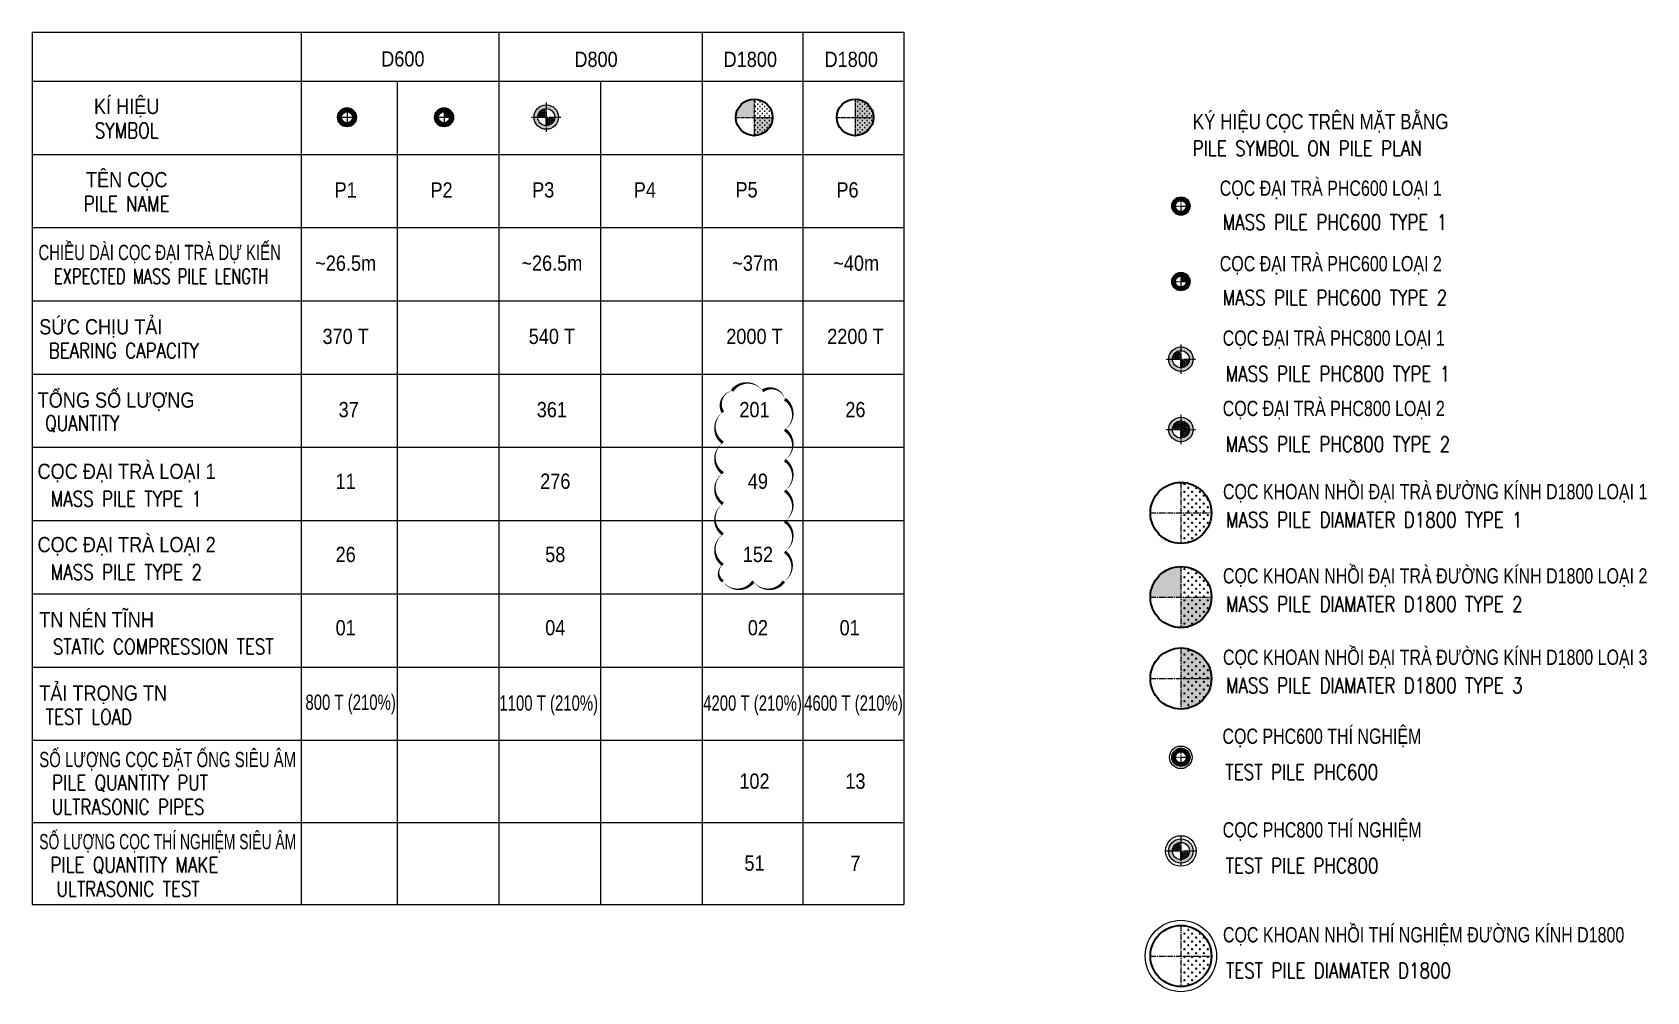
# Model space of a CAD drawing. Header units: millimetres. Extents: x -270655 to 676466, y -1281 to 105022.
# Drawn here: x 623568 to 676466, y 68837 to 100271 of the extents above; entities that cross this region are included whole.
import ezdxf
from ezdxf.enums import TextEntityAlignment as Align

# ---------------------------------------------------------------- set-up
doc = ezdxf.new("R2010")
doc.units = ezdxf.units.MM
doc.linetypes.add('CENTER2', pattern=[1.125, 0.75, -0.125, 0.125, -0.125])
doc.linetypes.add('HIDDEN2', pattern=[4.762499999999999, 3.175, -1.5875])
doc.layers.get('0').update_dxf_attribs({"lineweight": 20})
doc.layers.get('Defpoints').update_dxf_attribs({"color": 151, "lineweight": 9})
for name, color, linetype, lineweight in [('CHI', 3, 'Continuous', 20), ('NDC_S_AXIS', 5, 'CENTER2', 13), ('NDC_S_BEAM', 3, 'HIDDEN2', 20), ('NDC_S_CONTINUOUS', 3, 'Continuous', 20), ('NDC_S_DIM', 1, 'Continuous', 15), ('NDC_S_ENG TEXT', 2, 'Continuous', 20), ('NDC_S_HATCH MATERIAL', 8, 'Continuous', 13), ('NDC_S_PILE', 4, 'Continuous', 35), ('NDC_S_VN TEXT', 7, 'Continuous', 20), ('Text', 7, 'Continuous', 20)]:
    doc.layers.add(name, color=color, linetype=linetype, lineweight=lineweight)
doc.styles.add('NDC_ARIAL', font='arial.ttf', dxfattribs={"width": 0.85})
doc.styles.add('NDC_EN TXT', font='romans.shx', dxfattribs={"width": 0.8})
doc.styles.add('NDC_VIE TXT', font='arial.ttf', dxfattribs={"width": 0.8})
pattern_1 = [(0, (426628.9511130075, 0), (0, 55.88), [40.64, -15.24]), (90, (426628.9511130075, 0), (-55.88, 3.421663156817705e-15), [40.64, -15.24])]

# ---------------------------------------------------------------- blocks, each defined once
blk = doc.blocks.new('D2000')
at = {"layer": 'NDC_S_HATCH MATERIAL'}
h = blk.add_hatch(dxfattribs=at)
h.set_pattern_fill('CROSS', color=256, scale=20)
h.set_pattern_definition([(0, (0, 0), (127, 127), [63.5, -190.5]), (90, (31.75, -31.75), (-127, 127), [63.5, -190.5])])
h.paths.add_polyline_path([(2.91038304567337e-11, 1000), (-5.684341886080801e-14, 0), (1000.000000000029, 0, 0.4142135623730951)])
h.paths.add_polyline_path([(1000.000000000029, 0), (-5.684341886080801e-14, -5.684341886080801e-14), (-2.91038304567337e-11, -1000, 0.4142135623731121)])
at = {"layer": 'NDC_S_AXIS', "ltscale": 250}
for p, q in [((2.91038304567337e-11, 1000), (-2.91038304567337e-11, -1000)), ((-999.9999999999709, 0), (1000.000000000029, 0))]:
    blk.add_line(p, q, dxfattribs=at)
at = {"layer": 'NDC_S_PILE'}
blk.add_circle((2.91038304567337e-11, 0), 1000, dxfattribs=at)
blk = doc.blocks.new('P1000')
at = {"layer": 'NDC_S_AXIS', "ltscale": 250}
for p, q in [((-499.9999999999854, 0), (499.9999999999854, 0)), ((1.455191522836685e-11, 500), (-1.455191522836685e-11, -500))]:
    blk.add_line(p, q, dxfattribs=at)
at = {"layer": 'NDC_S_PILE'}
blk.add_circle((1.455191522836685e-11, 0), 500, dxfattribs=at)

msp = doc.modelspace()

# ---------------------------------------------------------------- hatches: boundary and pattern name
h = msp.add_hatch(color=251)
h.dxf.hatch_style = 1
edge = h.paths.add_edge_path()
edge.add_line((640407.848056896, 97891.70212749511), (640407.848056896, 97771.70212749511))
edge.add_arc((640408.6254060509, 97492.47947665004), 279.2237329036704, -0.15950966221589624, 90.15950966221658, ccw=False)
edge.add_line((640687.848056896, 97491.70212749511), (640807.848056896, 97491.70212749511))
edge.add_arc((640407.848056896, 97491.70212749511), 400, 0, 90.00000000000001)
edge = h.paths.add_edge_path()
edge.add_line((640807.848056896, 97491.70212749511), (640687.848056896, 97491.70212749511))
edge.add_arc((640407.848056896, 97491.70212749511), 279.9999999999998, -90.00000000000398, 1.1368683772161603e-13, ccw=False)
edge.add_line((640407.848056896, 97211.70212749511), (640407.848056896, 97091.70212749511))
edge.add_arc((640407.848056896, 97491.70212749511), 400.0000000000001, 269.9999999999966, 360)
edge = h.paths.add_edge_path()
edge.add_line((640127.848056896, 97491.70212749511), (640007.848056896, 97491.70212749511))
edge.add_arc((640407.848056896, 97491.70212749511), 400.0000000000002, 180, 269.9999999999966)
edge.add_line((640407.848056896, 97091.70212749511), (640407.848056896, 97211.70212749511))
edge.add_arc((640407.848056896, 97491.70212749511), 279.9999999999999, 180, 269.99999999999596, ccw=False)
edge = h.paths.add_edge_path()
edge.add_line((640407.848056896, 97771.70212749511), (640407.848056896, 97891.70212749511))
edge.add_arc((640407.848056896, 97491.70212749511), 400, 90, 180)
edge.add_line((640007.848056896, 97491.70212749511), (640127.848056896, 97491.70212749511))
edge.add_arc((640407.0707077411, 97492.47947665003), 279.2237329036704, 89.84049033778479, 180.1595096622159, ccw=False)
h = msp.add_hatch(color=251)
h.dxf.hatch_style = 1
h.paths.add_polyline_path([(633880.4313266113, 97785.88257698089), (633880.4313266113, 97665.88257698089, -0.4142135623731102), (634060.4313266113, 97485.88257698089), (634180.4313266113, 97485.88257698089, 0.4142135623731007)])
h.paths.add_polyline_path([(633880.4313266113, 97785.88257698089, 0.4142135623730894), (633580.4313266113, 97485.88257698089), (633700.4313266113, 97485.88257698089, -0.4142135623730799), (633880.4313266113, 97665.88257698089)])
h.paths.add_polyline_path([(633700.4313266113, 97485.88257698089), (633580.4313266113, 97485.88257698089, 0.4142135623730724), (633880.4313266113, 97185.88257698089), (633880.4313266113, 97305.88257698089, -0.4142135623730629)])
h.paths.add_polyline_path([(634180.4313266113, 97485.88257698089), (634060.4313266113, 97485.88257698089, -0.4142135623731272), (633880.4313266113, 97305.88257698089), (633880.4313266113, 97185.88257698089, 0.4142135623731178)])
h = msp.add_hatch(color=251)
h.dxf.hatch_style = 1
h.paths.add_polyline_path([(637059.5391674362, 97785.88257698089), (637059.5391674362, 97665.88257698089, -0.4142135623731102), (637239.5391674362, 97485.88257698089), (637359.5391674362, 97485.88257698089, 0.4142135623731007)])
h.paths.add_polyline_path([(637059.5391674362, 97785.88257698089, 0.4142135623730894), (636759.5391674362, 97485.88257698089), (636879.5391674362, 97485.88257698089, -0.4142135623730799), (637059.5391674362, 97665.88257698089)])
h.paths.add_polyline_path([(636879.5391674362, 97485.88257698089), (636759.5391674362, 97485.88257698089, 0.4142135623730724), (637059.5391674362, 97185.88257698089), (637059.5391674362, 97305.88257698089, -0.4142135623730629)])
h.paths.add_polyline_path([(637359.5391674362, 97485.88257698089), (637239.5391674362, 97485.88257698089, -0.4142135623731272), (637059.5391674362, 97305.88257698089), (637059.5391674362, 97185.88257698089, 0.4142135623731178)])
h = msp.add_hatch()
h.set_pattern_fill('ANGLE', color=251, scale=8)
h.set_pattern_definition([(0, (391658.6703676297, 0), (0, 55.88), [40.64, -15.24]), (90, (391658.6703676297, 0), (-55.88, 3.421663156817705e-15), [40.64, -15.24])])
h.paths.add_polyline_path([(637059.5391674362, 97665.88257698089), (637059.5391674362, 97485.88257698089), (637239.5391674362, 97485.88257698089, 0.4142135623730951)])
h = msp.add_hatch()
h.set_pattern_fill('ANGLE', color=251, scale=8)
h.set_pattern_definition([(0, (640407.848056896, 97491.70212749511), (0, 55.88000000000001), [40.64, -15.24]), (90, (640407.848056896, 97491.70212749511), (-55.88000000000001, 3.421663156817705e-15), [40.64, -15.24])])
edge = h.paths.add_edge_path()
edge.add_arc((640407.0707077411, 97492.47947665004), 279.2237329036701, 89.84049033778477, 180.1595096622159)
edge.add_line((640127.848056896, 97491.70212749511), (640407.848056896, 97491.70212749511))
edge.add_line((640407.848056896, 97491.70212749511), (640407.848056896, 97771.70212749511))
edge = h.paths.add_edge_path()
edge.add_line((640687.848056896, 97491.70212749511), (640407.848056896, 97491.70212749511))
edge.add_line((640407.848056896, 97491.70212749511), (640407.848056896, 97211.70212749511))
edge.add_arc((640408.6254060509, 97490.9247783402), 279.2237329036707, 269.8404903377801, 360.1595096622158)
h = msp.add_hatch(color=251)
h.dxf.hatch_style = 1
h.paths.add_polyline_path([(661203.0415538247, 94876.96935791706), (661203.0415538247, 94756.96935791706, -0.4142135623731102), (661383.0415538247, 94576.96935791706), (661503.0415538247, 94576.96935791706, 0.4142135623731007)])
h.paths.add_polyline_path([(661203.0415538247, 94876.96935791706, 0.4142135623730894), (660903.0415538247, 94576.96935791706), (661023.0415538247, 94576.96935791706, -0.4142135623730799), (661203.0415538247, 94756.96935791706)])
h.paths.add_polyline_path([(661023.0415538247, 94576.96935791706), (660903.0415538247, 94576.96935791706, 0.4142135623730724), (661203.0415538247, 94276.96935791706), (661203.0415538247, 94396.96935791706, -0.4142135623730629)])
h.paths.add_polyline_path([(661503.0415538247, 94576.96935791706), (661383.0415538247, 94576.96935791706, -0.4142135623731272), (661203.0415538247, 94396.96935791706), (661203.0415538247, 94276.96935791706, 0.4142135623731178)])
h = msp.add_hatch(color=251)
h.dxf.hatch_style = 1
h.paths.add_polyline_path([(661203.0415538247, 92403.98402680151), (661203.0415538247, 92283.98402680151, -0.4142135623731102), (661383.0415538247, 92103.98402680151), (661503.0415538247, 92103.98402680151, 0.4142135623731007)])
h.paths.add_polyline_path([(661203.0415538247, 92403.98402680151, 0.4142135623730894), (660903.0415538247, 92103.98402680151), (661023.0415538247, 92103.98402680151, -0.4142135623730799), (661203.0415538247, 92283.98402680151)])
h.paths.add_polyline_path([(661023.0415538247, 92103.98402680151), (660903.0415538247, 92103.98402680151, 0.4142135623730724), (661203.0415538247, 91803.98402680151), (661203.0415538247, 91923.98402680151, -0.4142135623730629)])
h.paths.add_polyline_path([(661503.0415538247, 92103.98402680151), (661383.0415538247, 92103.98402680151, -0.4142135623731272), (661203.0415538247, 91923.98402680151), (661203.0415538247, 91803.98402680151, 0.4142135623731178)])
h = msp.add_hatch(color=251)
h.dxf.hatch_style = 1
edge = h.paths.add_edge_path()
edge.add_line((661203.0415538247, 89960.88391199263), (661203.0415538247, 89840.88391199263))
edge.add_arc((661203.8189029796, 89561.66126114756), 279.2237329036704, -0.15950966221589624, 90.15950966221658, ccw=False)
edge.add_line((661483.0415538247, 89560.88391199263), (661603.0415538247, 89560.88391199263))
edge.add_arc((661203.0415538247, 89560.88391199263), 400, 0, 90.00000000000001)
edge = h.paths.add_edge_path()
edge.add_line((661603.0415538247, 89560.88391199263), (661483.0415538247, 89560.88391199263))
edge.add_arc((661203.0415538247, 89560.88391199263), 279.9999999999998, -90.00000000000398, 1.1368683772161603e-13, ccw=False)
edge.add_line((661203.0415538247, 89280.88391199263), (661203.0415538247, 89160.88391199263))
edge.add_arc((661203.0415538247, 89560.88391199263), 400.0000000000001, 269.9999999999966, 360)
edge = h.paths.add_edge_path()
edge.add_line((660923.0415538247, 89560.88391199263), (660803.0415538247, 89560.88391199263))
edge.add_arc((661203.0415538247, 89560.88391199263), 400.0000000000002, 180, 269.9999999999966)
edge.add_line((661203.0415538247, 89160.88391199263), (661203.0415538247, 89280.88391199263))
edge.add_arc((661203.0415538247, 89560.88391199263), 279.9999999999999, 180, 269.99999999999596, ccw=False)
edge = h.paths.add_edge_path()
edge.add_line((661203.0415538247, 89840.88391199263), (661203.0415538247, 89960.88391199263))
edge.add_arc((661203.0415538247, 89560.88391199263), 400, 90, 180)
edge.add_line((660803.0415538247, 89560.88391199263), (660923.0415538247, 89560.88391199263))
edge.add_arc((661202.2642046697, 89561.66126114754), 279.2237329036704, 89.84049033778479, 180.1595096622159, ccw=False)
h = msp.add_hatch()
h.set_pattern_fill('ANGLE', color=251, scale=8)
h.set_pattern_definition([(0, (661203.0415538247, 89560.88391199263), (0, 55.88000000000001), [40.64, -15.24]), (90, (661203.0415538247, 89560.88391199263), (-55.88000000000001, 3.421663156817705e-15), [40.64, -15.24])])
edge = h.paths.add_edge_path()
edge.add_arc((661202.2642046697, 89561.66126114756), 279.2237329036701, 89.84049033778477, 180.1595096622159)
edge.add_line((660923.0415538247, 89560.88391199263), (661203.0415538247, 89560.88391199263))
edge.add_line((661203.0415538247, 89560.88391199263), (661203.0415538247, 89840.88391199263))
edge = h.paths.add_edge_path()
edge.add_line((661483.0415538247, 89560.88391199263), (661203.0415538247, 89560.88391199263))
edge.add_line((661203.0415538247, 89560.88391199263), (661203.0415538247, 89280.88391199263))
edge.add_arc((661203.8189029796, 89560.10656283771), 279.2237329036707, 269.8404903377801, 360.1595096622158)
h = msp.add_hatch(color=251)
h.dxf.hatch_style = 1
edge = h.paths.add_edge_path()
edge.add_line((661203.0415538247, 87656.60420054532), (661203.0415538247, 87536.60420054532))
edge.add_arc((661203.8189029796, 87257.38154970025), 279.2237329036704, -0.15950966221589624, 90.15950966221658, ccw=False)
edge.add_line((661483.0415538247, 87256.60420054532), (661603.0415538247, 87256.60420054532))
edge.add_arc((661203.0415538247, 87256.60420054532), 400, 0, 90.00000000000001)
edge = h.paths.add_edge_path()
edge.add_line((661603.0415538247, 87256.60420054532), (661483.0415538247, 87256.60420054532))
edge.add_arc((661203.0415538247, 87256.60420054532), 279.9999999999998, -90.00000000000398, 1.1368683772161603e-13, ccw=False)
edge.add_line((661203.0415538247, 86976.60420054532), (661203.0415538247, 86856.60420054532))
edge.add_arc((661203.0415538247, 87256.60420054532), 400.0000000000001, 269.9999999999966, 360)
edge = h.paths.add_edge_path()
edge.add_line((660923.0415538247, 87256.60420054532), (660803.0415538247, 87256.60420054532))
edge.add_arc((661203.0415538247, 87256.60420054532), 400.0000000000002, 180, 269.9999999999966)
edge.add_line((661203.0415538247, 86856.60420054532), (661203.0415538247, 86976.60420054532))
edge.add_arc((661203.0415538247, 87256.60420054532), 279.9999999999999, 180, 269.99999999999596, ccw=False)
edge = h.paths.add_edge_path()
edge.add_line((661203.0415538247, 87536.60420054532), (661203.0415538247, 87656.60420054532))
edge.add_arc((661203.0415538247, 87256.60420054532), 400, 90, 180)
edge.add_line((660803.0415538247, 87256.60420054532), (660923.0415538247, 87256.60420054532))
edge.add_arc((661202.2642046697, 87257.38154970024), 279.2237329036704, 89.84049033778479, 180.1595096622159, ccw=False)
h = msp.add_hatch()
h.set_pattern_fill('ANGLE', color=251, scale=8)
h.set_pattern_definition([(0, (661203.0415538247, 87256.60420054532), (0, 55.88000000000001), [40.64, -15.24]), (90, (661203.0415538247, 87256.60420054532), (-55.88000000000001, 3.421663156817705e-15), [40.64, -15.24])])
edge = h.paths.add_edge_path()
edge.add_arc((661202.2642046697, 87257.38154970025), 279.2237329036701, 89.84049033778477, 180.1595096622159)
edge.add_line((660923.0415538247, 87256.60420054532), (661203.0415538247, 87256.60420054532))
edge.add_line((661203.0415538247, 87256.60420054532), (661203.0415538247, 87536.60420054532))
edge = h.paths.add_edge_path()
edge.add_line((661483.0415538247, 87256.60420054532), (661203.0415538247, 87256.60420054532))
edge.add_line((661203.0415538247, 87256.60420054532), (661203.0415538247, 86976.60420054532))
edge.add_arc((661203.8189029796, 87255.8268513904), 279.2237329036707, 269.8404903377801, 360.1595096622158)
h = msp.add_hatch(color=251)
h.dxf.hatch_style = 1
h.paths.add_polyline_path([(661203.0415538247, 76817.70015746247), (661203.0415538247, 76697.70015746247, -0.4142135623731102), (661383.0415538247, 76517.70015746247), (661503.0415538247, 76517.70015746247, 0.4142135623731007)])
h.paths.add_polyline_path([(661203.0415538247, 76817.70015746247, 0.4142135623730894), (660903.0415538247, 76517.70015746247), (661023.0415538247, 76517.70015746247, -0.4142135623730799), (661203.0415538247, 76697.70015746247)])
h.paths.add_polyline_path([(661023.0415538247, 76517.70015746247), (660903.0415538247, 76517.70015746247, 0.4142135623730724), (661203.0415538247, 76217.70015746247), (661203.0415538247, 76337.70015746247, -0.4142135623730629)])
h.paths.add_polyline_path([(661503.0415538247, 76517.70015746247), (661383.0415538247, 76517.70015746247, -0.4142135623731272), (661203.0415538247, 76337.70015746247), (661203.0415538247, 76217.70015746247, 0.4142135623731178)])
h = msp.add_hatch(color=251)
h.dxf.hatch_style = 1
edge = h.paths.add_edge_path()
edge.add_line((661203.0415538247, 73847.99040510328), (661203.0415538247, 73727.99040510328))
edge.add_arc((661203.8189029796, 73448.76775425821), 279.2237329036704, -0.15950966221589624, 90.15950966221658, ccw=False)
edge.add_line((661483.0415538247, 73447.99040510328), (661603.0415538247, 73447.99040510328))
edge.add_arc((661203.0415538247, 73447.99040510328), 400, 0, 90.00000000000001)
edge = h.paths.add_edge_path()
edge.add_line((661603.0415538247, 73447.99040510328), (661483.0415538247, 73447.99040510328))
edge.add_arc((661203.0415538247, 73447.99040510328), 279.9999999999998, -90.00000000000398, 1.1368683772161603e-13, ccw=False)
edge.add_line((661203.0415538247, 73167.99040510328), (661203.0415538247, 73047.99040510328))
edge.add_arc((661203.0415538247, 73447.99040510328), 400.0000000000001, 269.9999999999966, 360)
edge = h.paths.add_edge_path()
edge.add_line((660923.0415538247, 73447.99040510328), (660803.0415538247, 73447.99040510328))
edge.add_arc((661203.0415538247, 73447.99040510328), 400.0000000000002, 180, 269.9999999999966)
edge.add_line((661203.0415538247, 73047.99040510328), (661203.0415538247, 73167.99040510328))
edge.add_arc((661203.0415538247, 73447.99040510328), 279.9999999999999, 180, 269.99999999999596, ccw=False)
edge = h.paths.add_edge_path()
edge.add_line((661203.0415538247, 73727.99040510328), (661203.0415538247, 73847.99040510328))
edge.add_arc((661203.0415538247, 73447.99040510328), 400, 90, 180)
edge.add_line((660803.0415538247, 73447.99040510328), (660923.0415538247, 73447.99040510328))
edge.add_arc((661202.2642046697, 73448.7677542582), 279.2237329036704, 89.84049033778479, 180.1595096622159, ccw=False)
h = msp.add_hatch()
h.set_pattern_fill('ANGLE', color=251, scale=8)
h.set_pattern_definition([(0, (661203.0415538247, 73447.99040510328), (0, 55.88000000000001), [40.64, -15.24]), (90, (661203.0415538247, 73447.99040510328), (-55.88000000000001, 3.421663156817705e-15), [40.64, -15.24])])
edge = h.paths.add_edge_path()
edge.add_arc((661202.2642046697, 73448.76775425821), 279.2237329036701, 89.84049033778477, 180.1595096622159)
edge.add_line((660923.0415538247, 73447.99040510328), (661203.0415538247, 73447.99040510328))
edge.add_line((661203.0415538247, 73447.99040510328), (661203.0415538247, 73727.99040510328))
edge = h.paths.add_edge_path()
edge.add_line((661483.0415538247, 73447.99040510328), (661203.0415538247, 73447.99040510328))
edge.add_line((661203.0415538247, 73447.99040510328), (661203.0415538247, 73167.99040510328))
edge.add_arc((661203.8189029796, 73447.21305594836), 279.2237329036707, 269.8404903377801, 360.1595096622158)
at = {"layer": 'NDC_S_BEAM'}
h = msp.add_hatch(dxfattribs=at)
h.set_pattern_fill('ANGLE', color=8, scale=8)
h.set_pattern_definition(pattern_1)
h.paths.add_polyline_path([(661203.0415538247, 92283.98402680151), (661203.0415538247, 92103.98402680151), (661383.0415538247, 92103.98402680151, 0.4142135623730951)])
h = msp.add_hatch(dxfattribs=at)
h.set_pattern_fill('ANGLE', color=8, scale=8)
h.set_pattern_definition(pattern_1)
h.paths.add_polyline_path([(661203.0415538247, 87536.60420054532), (661203.0415538247, 87256.60420054532), (661483.0415538247, 87256.60420054532, 0.4142135623730951)])
at = {"layer": 'NDC_S_DIM'}
h = msp.add_hatch(color=251, dxfattribs=at)
h.dxf.hatch_style = 1
h.paths.add_polyline_path([(647222.4258519246, 98083.40658334762, 0.4142135623730951), (646622.4258519246, 97483.40658334762), (647222.4258519246, 97483.40658334762)])
h.paths.add_polyline_path([(647822.4258519246, 97483.40658334762), (647222.4258519246, 97483.40658334762), (647222.4258519246, 96883.40658334762, 0.4142135623730951)])
h = msp.add_hatch(color=251, dxfattribs=at)
h.dxf.hatch_style = 1
h.paths.add_polyline_path([(650529.7207023932, 98083.40658334762), (650529.7207023932, 97483.40658334762), (651129.7207023932, 97483.40658334762, 0.4142135623730951)])
h.paths.add_polyline_path([(651129.7207023932, 97483.40658334762), (650529.7207023932, 97483.40658334762), (650529.7207023932, 96883.40658334762, 0.4142135623730951)])
h = msp.add_hatch(color=251, dxfattribs=at)
h.dxf.hatch_style = 1
h.paths.add_polyline_path([(661203.0415538247, 82765.39281524622, 0.4142135623730951), (660203.0415538247, 81765.39281524622), (661203.0415538247, 81765.39281524622)])
h.paths.add_polyline_path([(662203.0415538247, 81765.39281524622), (661203.0415538247, 81765.39281524622), (661203.0415538247, 80765.39281524622, 0.4142135623731121)])
h = msp.add_hatch(color=251, dxfattribs=at)
h.dxf.hatch_style = 1
edge = h.paths.add_edge_path()
edge.add_line((661203.0415538247, 80098.82717209842), (661203.0415538247, 79098.82717209842))
edge.add_line((661203.0415538247, 79098.82717209842), (662203.0415538247, 79098.82717209842))
edge.add_arc((661224.2848655279, 79120.07048380157), 978.9871976578347, 358.7566255775722, 451.2433744224279)
edge = h.paths.add_edge_path()
edge.add_line((662203.0415538247, 79098.82717209842), (661203.0415538247, 79098.82717209842))
edge.add_line((661203.0415538247, 79098.82717209842), (661203.0415538247, 78098.82717209842))
edge.add_arc((661203.0415538247, 79098.82717209845), 1000.000000000029, 270.0000000000017, 359.9999999999984)

# ---------------------------------------------------------------- linework, layer by layer
at = {"ltscale": 100}
for centre, radius in [((640407.848056896, 97491.70212749511, 6.456630234673467e-09), 400), ((633880.4313266113, 97485.88257698089), 300), ((633880.4313266113, 97485.88257698089), 180), ((637059.5391674362, 97485.88257698089), 300), ((637059.5391674362, 97485.88257698089), 180), ((640407.848056896, 97491.70212749511, 6.456630234673467e-09), 280), ((661203.0415538247, 94576.96935791706), 300), ((661203.0415538247, 94576.96935791706), 180), ((661203.0415538247, 92103.98402680151), 300), ((661203.0415538247, 92103.98402680151), 180), ((661203.0415538247, 89560.88391199263), 400), ((661203.0415538247, 89560.88391199263), 280), ((661203.0415538247, 87256.60420054532), 400), ((661203.0415538247, 87256.60420054532), 280), ((661203.0415538247, 76517.70015746247), 300), ((661203.0415538247, 76517.70015746247), 180), ((661203.0415538247, 73447.99040510328), 400), ((661203.0415538247, 73447.99040510328), 280)]:
    msp.add_circle(centre, radius, dxfattribs=at)
at = {"layer": 'CHI', "color": 3}
for p, q in [((623568.0984104708, 100270.902346124), (623568.0984104708, 71695.65672873426, 6.544214404459029e-09)), ((623568.0984104708, 100270.902346124, -1.084873268199091e-09), (652127.4650848939, 100270.902346124, 8.416694233207351e-09)), ((632376.9924496248, 100270.902346124), (632376.9924496249, 71695.65672873426, 6.544214404459115e-09)), ((638849.8136848047, 100270.902346124, 5.754413097438911e-09), (638849.8136848047, 71695.65672873426, 1.222268457474412e-08)), ((645512.8753839566, 100270.902346124, 5.754413097438916e-09), (645512.8753839566, 71695.65672873426, 1.222268457474417e-08)), ((648820.1702344252, 100270.9023461239, 1.826140860034791e-09), (648820.1702344252, 71695.65672873426, 6.624054715368119e-09)), ((652127.4650848939, 100270.9023461239), (652127.4650848939, 71695.65672873426, 5.126111696981558e-09)), ((623568.0984104708, 98671.22228239945), (652127.4650848939, 98671.22228239945, 8.895416855500072e-09)), ((635518.2828352287, 98671.22228239945, 6.116515494301681e-09), (635518.2828352287, 71695.65672873426, 1.222268457474398e-08)), ((642181.3445343806, 98671.22228239945, 6.116515494301949e-09), (642181.3445343806, 71695.65672873426, 1.222268457474425e-08)), ((623568.0984104708, 96271.70218609743), (652127.4650848939, 96271.70218609743, 9.613500788939178e-09)), ((623568.0984104708, 93872.18209122593, 1.54810115441102e-09), (652127.4650848939, 93872.18209122594, 1.104966865581735e-08)), ((623568.0984104708, 91472.66199492388, 1.548101154410785e-09), (652127.4650848939, 91472.66199492388, 1.104966865581711e-08)), ((623568.0984104708, 89073.14189862183, 1.548101154410604e-09), (652127.4650848939, 89073.14189862183, 1.104966865581683e-08)), ((623568.0984104706, 86673.62180303503, -2.226198014035139e-09), (652127.4650848936, 86673.62180303503, 2.770551298162577e-09)), ((623568.0984104706, 84274.10170744825, -6.565489429158792e-09), (652127.4650848936, 84274.10170744825, -1.568740116961076e-09)), ((623568.0984104706, 81874.58161186147, -6.587565524183215e-09), (652127.4650848936, 81874.58161186147, -1.5908162119855e-09)), ((623568.0984104708, 79475.06151484419), (652127.4650848939, 79475.06151484419, 9.755606795993513e-09)), ((623568.0984104708, 77075.54141925741), (652127.4650848939, 77075.54141925741, 1.020500303513998e-08)), ((623568.0984104708, 74385.59907363821, 3.872384110897115e-09), (652127.4650848939, 74385.59907363821, 1.337395161230329e-08)), ((623568.0984104708, 71695.65672873426, 7.041332688060503e-09), (652127.4650848939, 71695.65672873426, 1.525292021107213e-08))]:
    msp.add_line(p, q, dxfattribs=at)
at = {"layer": 'Defpoints', "color": 1}
msp.add_lwpolyline([(646196.2686513276, 82281.47061290834, 0, 100, 0.52056705), (647196.2686513276, 82281.47061290834, 0, 100, 0.52056705), (648196.2686513276, 82281.47061290834, 0, 100, 0.52056705), (648226.0504173879, 83251.68884684806, 0, 100, 0.52056705), (648226.0504173879, 84251.68884684806, 0, 100, 0.52056705), (648226.0504173879, 85251.68884684806, 0, 100, 0.52056705), (648226.0504173879, 86251.68884684806, 0, 100, 0.52056705), (648226.0504173879, 87251.68884684806, 0, 100, 0.52056705), (648226.0504173879, 88251.68884684806, 0, 100, 0.52056705), (647496.3286253607, 88521.96705482094, 0, 100, 0.52056705), (646496.3286253607, 88521.96705482094, 0, 100, 0.52056705), (646196.2686513276, 87822.02702885409, 0, 100, 0.52056705), (646196.2686513276, 86822.02702885409, 0, 100, 0.52056705), (646196.2686513276, 85822.02702885409, 0, 100, 0.52056705), (646196.2686513276, 84822.02702885409, 0, 100, 0.52056705), (646196.2686513276, 83822.02702885409, 0, 100, 0.52056705), (646196.2686513276, 82822.02702885409, 0, 100, 0.52056705)], format="xyseb", close=True, dxfattribs=at)
at = {"layer": 'NDC_S_AXIS', "ltscale": 250}
for p, q in [((640407.848056896, 97971.70212749511, 6.456630234673467e-09), (640407.848056896, 97011.70212749511, 6.456630234673467e-09)), ((633580.4313266113, 97485.88257698089), (634180.4313266113, 97485.88257698089)), ((633880.4313266113, 97785.88257698089), (633880.4313266113, 97185.88257698089)), ((636759.5391674362, 97485.88257698089), (637359.5391674362, 97485.88257698089)), ((637059.5391674362, 97785.88257698089), (637059.5391674362, 97185.88257698089)), ((639927.848056896, 97491.70212749511, 6.456630234673467e-09), (640887.848056896, 97491.70212749511, 6.456630234673467e-09)), ((661203.0415538247, 94876.96935791706), (661203.0415538247, 94276.96935791706)), ((660903.0415538247, 94576.96935791706), (661503.0415538247, 94576.96935791706)), ((660903.0415538247, 92103.98402680151), (661503.0415538247, 92103.98402680151)), ((661203.0415538247, 92403.98402680151), (661203.0415538247, 91803.98402680151)), ((661203.0415538247, 90040.88391199263), (661203.0415538247, 89080.88391199263)), ((660723.0415538247, 89560.88391199263), (661683.0415538247, 89560.88391199263)), ((661203.0415538247, 87736.60420054532), (661203.0415538247, 86776.60420054532)), ((660723.0415538247, 87256.60420054532), (661683.0415538247, 87256.60420054532)), ((661203.0415538247, 76817.70015746247), (661203.0415538247, 76217.70015746247)), ((660903.0415538247, 76517.70015746247), (661503.0415538247, 76517.70015746247)), ((661203.0415538247, 73927.99040510328), (661203.0415538247, 72967.99040510328)), ((660723.0415538247, 73447.99040510328), (661683.0415538247, 73447.99040510328))]:
    msp.add_line(p, q, dxfattribs=at)
at = {"layer": 'NDC_S_CONTINUOUS'}
for centre, radius in [((661203.0415538247, 76517.70015746247), 369.5334511656547), ((661203.0415538247, 73447.99040510328), 501.2954988919664), ((661203.0415538247, 70006.95243717634), 1169.487083655724)]:
    msp.add_circle(centre, radius, dxfattribs=at)

# ---------------------------------------------------------------- block references
at = {"layer": 'NDC_S_DIM', "xscale": 0.5999999999999999, "yscale": 0.5999999999999999, "zscale": 0.5999999999999999}
for name, p in [('D2000', (647222.4258519246, 97483.40658334762, 6.459112771533641e-09)), ('D2000', (650529.7207023932, 97483.40658334762, 4.961169753147064e-09)), ('P1000', (633880.4313266113, 97485.88257698089)), ('P1000', (637059.5391674362, 97485.88257698089))]:
    msp.add_blockref(name, p, dxfattribs=at)
at = {"layer": 'NDC_S_DIM'}
for p in [(661203.0415538247, 84525.10460652315), (661203.0415538247, 81765.39281524622), (661203.0415538247, 79098.82717209842), (661203.0415538247, 70006.95243717634)]:
    msp.add_blockref('D2000', p, dxfattribs=at)

# ---------------------------------------------------------------- texts
at = {"layer": 'NDC_S_ENG TEXT', "style": 'NDC_EN TXT'}
for s, width, p in [('SYMBOL', 0.8, (626661.9704319075, 97052.146932315, 1.277157417119673e-09)), ('PILE NAME', 0.8, (626661.9704319075, 94652.62683601296, 1.995241350558865e-09)), ('EXPECTED MASS PILE LENGTH', 0.7, (627793.668846669, 92275.76353640475, 2.713325283998068e-09)), ('BEARING CAPACITY', 0.8, (626569.2937034717, 89839.67471904673, 2.952686595144387e-09)), ('QUANTITY', 0.8, (625206.8174959513, 87440.15462322152, 2.952686595144317e-09)), ('MASS PILE TYPE 1', 0.8, (626650.5489685292, 84984.09503049208, 9.117213409300763e-09)), ('MASS PILE TYPE 2', 0.8, (626650.5489685292, 82584.57493490528, 4.777921994177097e-09)), ('STATIC COMPRESSION TEST', 0.8, (627860.9936844421, 80143.43467407848)), ('TEST LOAD', 0.8, (625423.051687467, 77840.14452054743, 3.736590436254389e-09)), ('PILE QUANTITY PUT', 0.8, (626775.4077955236, 75662.59883145848, 1.50882598893878e-09)), ('ULTRASONIC PIPES', 0.8, (626708.3216132264, 74891.92439911538, 1.50882598893878e-09)), ('PILE QUANTITY MAKE', 0.8, (626915.6912372563, 72972.65648583928, 4.677774566102026e-09)), ('ULTRASONIC TEST', 0.8, (626708.3216132264, 72201.98205349618, 4.677774566102026e-09))]:
    msp.add_text(s, height=499.9999999999999, dxfattribs=dict(at, width=width)).set_placement(p, align=Align.MIDDLE)
at = {"layer": 'NDC_S_ENG TEXT', "style": 'NDC_EN TXT', "width": 0.8}
for s, p in [('PILE SYMBOL ON PILE PLAN', (661591.2054855613, 96469.93657677309)), ('MASS PILE PHC600 TYPE 1', (662573.2298310692, 94050.37774621401)), ('MASS PILE PHC600 TYPE 2', (662573.2298310692, 91577.39241509847)), ('MASS PILE PHC800 TYPE 1', (662670.1970802243, 89079.00532538266)), ('MASS PILE PHC800 TYPE 2', (662670.1970802243, 86774.72561393536)), ('MASS PILE DIAMATER D1800 TYPE 1', (662679.1605454381, 84297.56836658143)), ('MASS PILE DIAMATER D1800 TYPE 2', (662679.1605454381, 81537.8565753045)), ('MASS PILE DIAMATER D1800 TYPE 3', (662679.1605454381, 78871.2909321567)), ('TEST PILE PHC600', (662662.8100059922, 76033.81050823044)), ('TEST PILE PHC800', (662670.1970802243, 72966.11181849331)), ('TEST PILE DIAMATER D1800', (662679.1605454381, 69529.41619771146))]:
    msp.add_text(s, height=499.9999999999999, dxfattribs=at).set_placement(p, align=Align.MIDDLE_LEFT)
at = {"layer": 'NDC_S_VN TEXT'}
for s, style, width, p in [('KÝ HIỆU CỌC TRÊN MẶT BẰNG', 'NDC_VIE TXT', 0.8, (661591.2054855613, 97345.90406023283)), ('CỌC ĐẠI TRÀ PHC600 LOẠI 1', 'NDC_ARIAL', 0.75, (662476.1572118695, 95163.41404591952)), ('CỌC ĐẠI TRÀ PHC600 LOẠI 2', 'NDC_ARIAL', 0.75, (662476.1572118695, 92690.42871480397)), ('CỌC ĐẠI TRÀ PHC800 LOẠI 1', 'NDC_ARIAL', 0.75, (662573.1244610245, 90253.13307673307)), ('CỌC ĐẠI TRÀ PHC800 LOẠI 2', 'NDC_ARIAL', 0.75, (662573.1244610245, 87948.85336528576)), ('CỌC KHOAN NHỒI ĐẠI TRÀ ĐƯỜNG KÍNH D1800 LOẠI 1 ', 'NDC_ARIAL', 0.75, (662582.0879262383, 85221.69611793183)), ('CỌC KHOAN NHỒI ĐẠI TRÀ ĐƯỜNG KÍNH D1800 LOẠI 2 ', 'NDC_ARIAL', 0.75, (662582.0879262383, 82461.9843266549)), ('CỌC KHOAN NHỒI ĐẠI TRÀ ĐƯỜNG KÍNH D1800 LOẠI 3 ', 'NDC_ARIAL', 0.75, (662582.0879262383, 79795.4186835071)), ('CỌC PHC600 THÍ NGHIỆM', 'NDC_ARIAL', 0.75, (662565.7373866732, 77207.93825958084)), ('CỌC PHC800 THÍ NGHIỆM', 'NDC_ARIAL', 0.75, (662573.1244610245, 74140.23956984372)), ('CỌC KHOAN NHỒI THÍ NGHIỆM ĐƯỜNG KÍNH D1800', 'NDC_ARIAL', 0.75, (662582.0879262383, 70703.54394906186))]:
    msp.add_text(s, height=499.9999999999999, dxfattribs=dict(at, style=style, width=width)).set_placement(p, align=Align.MIDDLE_LEFT)
at = {"layer": 'Text', "style": 'NDC_ARIAL'}
for s, width, p in [('D600', 0.85, (635710.5357021069, 99399.5196032422)), ('D800', 0.85, (642039.5399104393, 99384.26246785096, 3.075272653933639e-09)), ('D1800', 0.85, (647094.4236966206, 99384.26246785096, 3.075272653933654e-09)), ('D1800', 0.85, (650401.7185470893, 99384.26246785095, 1.577329635547079e-09)), ('KÍ HIỆU', 0.85, (626661.9704319075, 97854.30234049729, 1.277157417119673e-09)), ('TÊN CỌC', 0.85, (626661.9704319075, 95454.78224419526, 1.995241350558865e-09)), ('CHIỀU DÀI CỌC ĐẠI TRÀ DỰ KIẾN', 0.7, (627742.1875940355, 93077.91894458704, 2.713325283998068e-09)), ('~26.5m', 0.85, (633836.2287759617, 92708.35876534732, 4.792827284671877e-09)), ('~26.5m', 0.85, (640592.5843885973, 92708.35876534732, 1.047129745495688e-08)), ('~37m', 0.85, (647255.6460878684, 92708.35876534732, 1.04712974549569e-08)), ('~40m', 0.85, (650562.940938337, 92708.35876534732, 4.665385502202676e-09)), ('SỨC CHỊU TẢI', 0.85, (625814.1176129415, 90641.83012722903, 2.952686595144387e-09)), ('370 T', 0.85, (633836.2287759617, 90308.83866928371, 5.989633840403698e-09)), ('540 T', 0.85, (640592.5843885973, 90308.83866928371, 1.166810401068871e-08)), ('2000 T', 0.85, (647231.4100886418, 90308.83866928371, 1.117571605840704e-08)), ('2200 T', 0.85, (650538.7049391104, 90308.83866928371, 5.369804105652814e-09)), ('TỔNG SỐ LƯỢNG', 0.85, (626312.4849724303, 88242.31003140382, 2.952686595144317e-09)), ('37', 0.85, (633935.6999317243, 87909.3185734585, 2.985925319236461e-09)), ('361', 0.85, (640592.5843885973, 87909.3185734585, 9.846004493824504e-09)), ('201', 0.85, (647231.4100886418, 87909.3185734585, 9.353616541542838e-09)), ('26', 0.85, (650538.7049391104, 87909.3185734585, 4.353485289354114e-09)), ('CỌC ĐẠI TRÀ LOẠI 1', 0.85, (626659.1151652344, 85896.11260365418, 8.833648564768964e-09)), ('11', 0.85, (633836.2287759617, 85563.12114570886, 1.139187318773555e-08)), ('276', 0.85, (640704.5374665096, 85563.12114570886, 1.423110827287805e-08)), ('49', 0.85, (647343.3631664349, 85563.12114570886, 1.373872032059639e-08)), ('CỌC ĐẠI TRÀ LOẠI 2', 0.85, (626659.1151652344, 83496.59250806738, 4.494357149645298e-09)), ('26', 0.85, (633836.2287759617, 83163.60105012206, 7.052581772611887e-09)), ('58', 0.85, (640704.5374665096, 83163.60105012206, 9.891816857754387e-09)), ('152', 0.85, (647343.3631664349, 83163.60105012206, 9.399428905472721e-09)), ('TN NÉN TĨNH', 0.85, (625675.8331653908, 81097.0724124806)), ('01', 0.85, (633836.2287759617, 80764.08095453528, 2.691214262463815e-09)), ('04', 0.85, (640704.5374665096, 80764.08095453528, 5.530449347606315e-09)), ('02', 0.85, (647343.3631664349, 80764.08095453528, 5.038061395324649e-09)), ('01', 0.85, (650350.2907936408, 80764.08095453528, 1.836623307729321e-09)), ('TẢI TRỌNG TN', 0.85, (625890.217544654, 78642.29992872973, 3.736590436254389e-09)), ('800 T (210%%%)', 0.7, (633999.725192672, 78259.88146160729, 4.06705061190537e-09)), ('1100 T (210%%%)', 0.7, (640490.2373583148, 78234.00269364007, 1.02242434044831e-08)), ('4200 T (210%%%)', 0.7, (647167.3407081945, 78234.00269364007, 9.731855452201432e-09)), ('4600 T (210%%%)', 0.7, (650474.6355586632, 78234.00269364007, 8.233912433814872e-09)), ('SỐ LƯỢNG CỌC ĐẶT ỐNG SIÊU ÂM', 0.7, (628004.039168103, 76464.75423964078, 1.50882598893878e-09)), ('102', 0.85, (647231.4100886418, 75736.89656208747, 1.002238832011285e-08)), ('13', 0.85, (650538.7049391104, 75736.89656208747, 7.57747313140827e-09)), ('SỐ LƯỢNG CỌC THÍ NGHIỆM SIÊU ÂM', 0.65, (628006.0599730143, 73774.81189402158, 4.677774566102023e-09)), ('51', 0.85, (647231.4100886418, 73046.9542169451, 1.31913368972762e-08)), ('7', 0.85, (650538.7049391104, 73046.9542169451, 1.058918191578623e-08))]:
    msp.add_text(s, height=499.9999999999999, dxfattribs=dict(at, width=width)).set_placement(p, align=Align.MIDDLE)
at = {"layer": 'Text', "color": 5, "style": 'NDC_ARIAL', "width": 0.85}
msp.add_text('P1', height=499.9999999999999, dxfattribs=at).set_placement((633836.2287759617, 95107.87886021883, 3.356659417793708e-09), align=Align.MIDDLE)
at = {"layer": 'Text', "color": 4, "style": 'NDC_ARIAL', "width": 0.85}
msp.add_text('P2', height=499.9999999999999, dxfattribs=at).set_placement((636977.5191615656, 95107.87886021883, 5.69368449952246e-09), align=Align.MIDDLE)
at = {"layer": 'Text', "color": 1, "style": 'NDC_ARIAL', "width": 0.85}
msp.add_text('P3', height=499.9999999999999, dxfattribs=at).set_placement((640309.0500111416, 95107.87886021883, 9.035129588078712e-09), align=Align.MIDDLE)
at = {"layer": 'Text', "color": 2, "style": 'NDC_ARIAL', "width": 0.85}
msp.add_text('P4', height=499.9999999999999, dxfattribs=at).set_placement((643640.5808607176, 95107.87886021883, 9.035129588078848e-09), align=Align.MIDDLE)
at = {"layer": 'Text', "color": 6, "style": 'NDC_ARIAL', "width": 0.85}
msp.add_text('P5', height=499.9999999999999, dxfattribs=at).set_placement((646972.1117102935, 95107.87886021883, 9.035129588078744e-09), align=Align.MIDDLE)
at = {"layer": 'Text', "color": 152, "true_color": 0x2776bb, "style": 'NDC_ARIAL', "width": 0.85}
msp.add_text('P6', height=499.9999999999999, dxfattribs=at).set_placement((650279.4065607621, 95107.87886021883, 7.537186569692167e-09), align=Align.MIDDLE)

doc.saveas('drawing.dxf')
